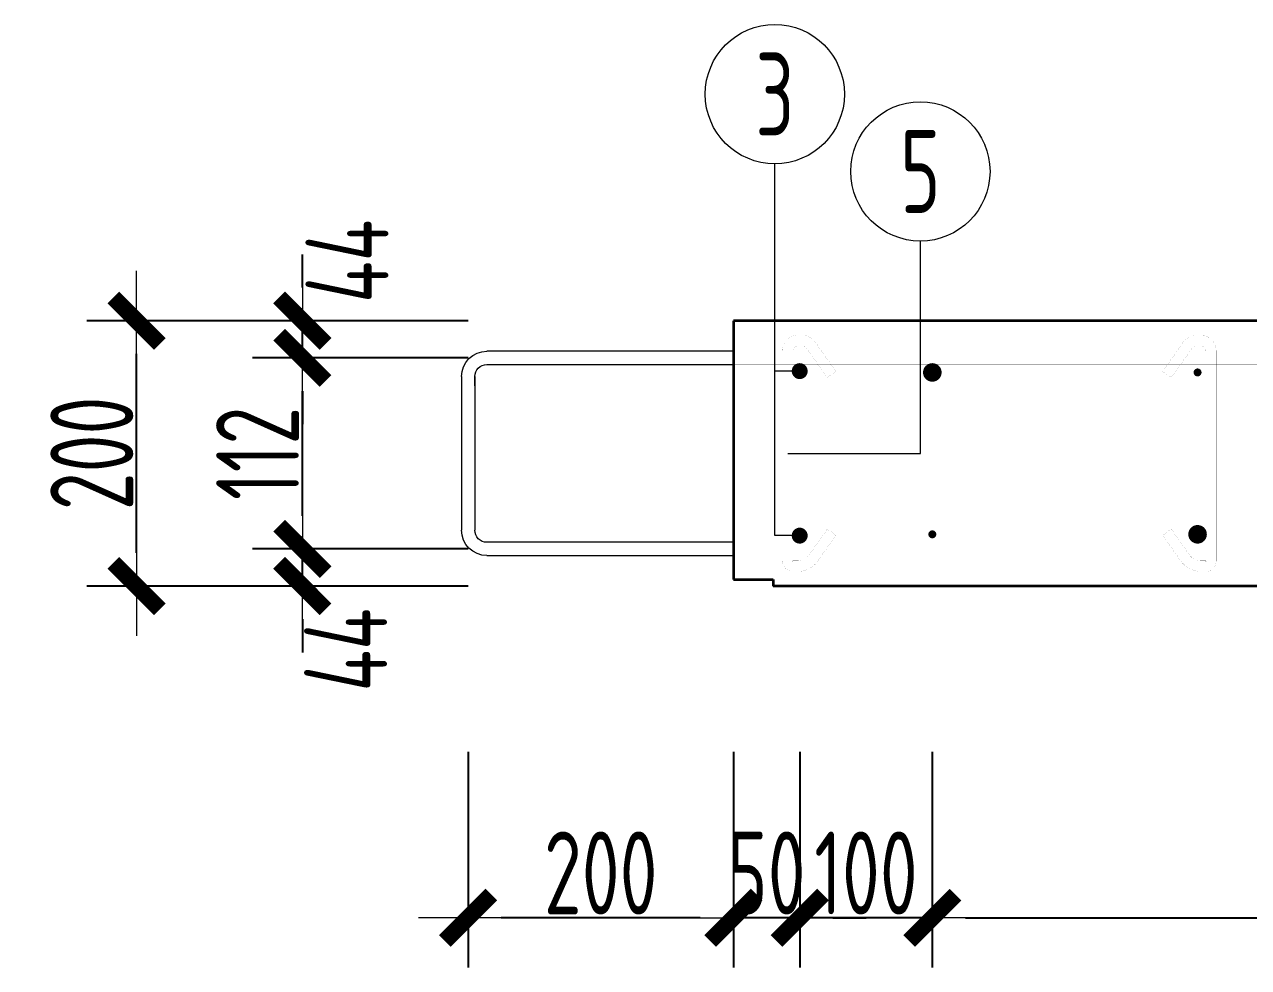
# Model space of a CAD drawing. Extents: x -85320 to 1679916, y -1321939 to 627.
# Drawn here: x 1155228 to 1158920, y -1084372 to -1081529 of the extents above; entities that cross this region are included whole.
import ezdxf
from ezdxf.enums import TextEntityAlignment as Align

# ---------------------------------------------------------------- set-up
doc = ezdxf.new("R2010")
doc.units = 0
doc.header["$LTSCALE"] = 1000
for name, color, linetype, lineweight in [('直线', 7, 'Continuous', 18), ('预制墙墙身水平筋', 130, 'Continuous', 18), ('预制墙墙身纵向受力筋', 1, 'Continuous', 18), ('预制墙墙身纵向非受力筋', 94, 'Continuous', 18), ('预制墙墙身附加筋', 94, 'Continuous', 18), ('预制墙拉筋', 130, 'Continuous', 18), ('预制墙详图标注', 3, 'Continuous', 18), ('预制墙详图轮廓', 3, 'Continuous', 35)]:
    doc.layers.add(name, color=color, linetype=linetype, lineweight=lineweight)
doc.styles.add('样式 1', font='yjkeng.shx', dxfattribs={"width": 0.7, "bigfont": 'yjkchn.shx'})
doc.dimstyles.new('盈建科结构', dxfattribs={"dimscale": 100, "dimtxt": 2.5, "dimasz": 1, "dimexe": 1.5, "dimexo": 0.625, "dimgap": 0.1, "dimtad": 1, "dimdec": 0, "dimrnd": 1, "dimzin": 0, "dimdsep": 46, "dimtxsty": '样式 1', "dimblk": '_yjkbk', "dimblk1": 'ARCHTICK', "dimblk2": 'ARCHTICK', "dimcen": 0.09, "dimadec": 0, "dimazin": 0, "dimtfac": 1, "dimtdec": 4, "dimtix": 1, "dimtmove": 2, "dimatfit": 3, "dimfxl": 1, "dimtolj": 1, "dimtzin": 0, "dimarcsym": 0})

# ---------------------------------------------------------------- blocks, each defined once
blk = doc.blocks.new('_yjkbk')
blk.add_line((-1, 0), (1.5, 0))
blk.add_lwpolyline([(-0.7, -0.7, 0.5, 0.5, 0), (0.7, 0.7, 0.5, 0.5, 0)], format="xyseb")
blk = doc.blocks.new('*D3497')
at = {"layer": 'Defpoints', "color": 0, "transparency": 16777216}
for p in [(1157366, -1083722.1), (1157566, -1083722.1), (1157366, -1084222.1)]:
    blk.add_point(p, dxfattribs=at)
at = {"layer": '预制墙详图标注', "color": 0, "lineweight": -2, "transparency": 16777216}
for p, q in [((1157366, -1083722.1), (1157366, -1084372.1)), ((1157566, -1083722.1), (1157566, -1084372.1)), ((1157266, -1084222.1), (1157166, -1084222.1)), ((1157566, -1084222.1), (1157366, -1084222.1)), ((1157666, -1084222.1), (1157766, -1084222.1))]:
    blk.add_line(p, q, dxfattribs=at)
at = {"layer": '预制墙详图标注', "color": 0, "lineweight": -2, "transparency": 16777216, "xscale": 100, "yscale": 100, "zscale": 100}
blk.add_blockref('_yjkbk', (1157366, -1084222.1), dxfattribs=at)
at = {"layer": '预制墙详图标注', "color": 0, "lineweight": -2, "transparency": 16777216, "xscale": 100, "yscale": 100, "zscale": 100, "rotation": 180}
blk.add_blockref('_yjkbk', (1157566, -1084222.1), dxfattribs=at)
at = {"layer": '预制墙详图标注', "color": 0, "transparency": 16777216, "insert": (1157466, -1084212.1), "char_height": 250, "attachment_point": 8, "style": '样式 1'}
blk.add_mtext('\\A1;50', dxfattribs=at)
blk = doc.blocks.new('_ArchTick')
at = {"color": 0, "linetype": 'ByBlock', "const_width": 0.4}
blk.add_lwpolyline([(-0.5, -0.5), (0.5, 0.5)], dxfattribs=at)
blk = doc.blocks.new('*D3498')
at = {"layer": 'Defpoints', "color": 0, "transparency": 16777216}
for p in [(1156566, -1083722.1), (1157366, -1083722.1), (1156566, -1084222.1)]:
    blk.add_point(p, dxfattribs=at)
at = {"layer": '预制墙详图标注', "color": 0, "lineweight": -2, "transparency": 16777216}
for p, q in [((1156566, -1083722.1), (1156566, -1084372.1)), ((1157366, -1083722.1), (1157366, -1084372.1)), ((1157266, -1084222.1), (1156666, -1084222.1))]:
    blk.add_line(p, q, dxfattribs=at)
at = {"layer": '预制墙详图标注', "color": 0, "lineweight": -2, "transparency": 16777216, "xscale": 100, "yscale": 100, "zscale": 100, "rotation": 180}
blk.add_blockref('_yjkbk', (1156566, -1084222.1), dxfattribs=at)
at = {"layer": '预制墙详图标注', "color": 0, "lineweight": -2, "transparency": 16777216, "xscale": 100, "yscale": 100, "zscale": 100}
blk.add_blockref('_yjkbk', (1157366, -1084222.1), dxfattribs=at)
at = {"layer": '预制墙详图标注', "color": 0, "transparency": 16777216, "insert": (1156966, -1084212.1), "char_height": 250, "attachment_point": 8, "style": '样式 1'}
blk.add_mtext('\\A1;200', dxfattribs=at)
blk = doc.blocks.new('*D3527')
at = {"layer": 'Defpoints', "color": 0, "transparency": 16777216}
for p in [(1157966, -1083722.1), (1161966, -1083722.1), (1161966, -1084222.1)]:
    blk.add_point(p, dxfattribs=at)
at = {"layer": '预制墙详图标注', "color": 0, "lineweight": -2, "transparency": 16777216}
for p, q in [((1157966, -1083784.6), (1157966, -1084372.1)), ((1161966, -1083784.6), (1161966, -1084372.1)), ((1158066, -1084222.1), (1161866, -1084222.1))]:
    blk.add_line(p, q, dxfattribs=at)
at = {"layer": '预制墙详图标注', "color": 0, "lineweight": -2, "transparency": 16777216, "xscale": 100, "yscale": 100, "zscale": 100, "rotation": 180}
blk.add_blockref('_yjkbk', (1157966, -1084222.1), dxfattribs=at)
at = {"layer": '预制墙详图标注', "color": 0, "lineweight": -2, "transparency": 16777216, "xscale": 100, "yscale": 100, "zscale": 100}
blk.add_blockref('_yjkbk', (1161966, -1084222.1), dxfattribs=at)
at = {"layer": '预制墙详图标注', "color": 0, "transparency": 16777216, "insert": (1159966, -1084212.1), "char_height": 250, "attachment_point": 8, "style": '样式 1'}
blk.add_mtext('\\A1;5×200=1000', dxfattribs=at)
blk = doc.blocks.new('*D3528')
at = {"layer": 'Defpoints', "color": 0, "transparency": 16777216}
for p in [(1157566, -1083722.1), (1157966, -1083722.1), (1157566, -1084222.1)]:
    blk.add_point(p, dxfattribs=at)
at = {"layer": '预制墙详图标注', "color": 0, "lineweight": -2, "transparency": 16777216}
for p, q in [((1157566, -1083722.1), (1157566, -1084372.1)), ((1157966, -1083722.1), (1157966, -1084372.1)), ((1157466, -1084222.1), (1157366, -1084222.1)), ((1157966, -1084222.1), (1157566, -1084222.1)), ((1158066, -1084222.1), (1158166, -1084222.1))]:
    blk.add_line(p, q, dxfattribs=at)
at = {"layer": '预制墙详图标注', "color": 0, "lineweight": -2, "transparency": 16777216, "xscale": 100, "yscale": 100, "zscale": 100}
blk.add_blockref('_yjkbk', (1157566, -1084222.1), dxfattribs=at)
at = {"layer": '预制墙详图标注', "color": 0, "lineweight": -2, "transparency": 16777216, "xscale": 100, "yscale": 100, "zscale": 100, "rotation": 180}
blk.add_blockref('_yjkbk', (1157966, -1084222.1), dxfattribs=at)
at = {"layer": '预制墙详图标注', "color": 0, "transparency": 16777216, "insert": (1157766, -1084212.1), "char_height": 250, "attachment_point": 8, "style": '样式 1'}
blk.add_mtext('\\A1;100', dxfattribs=at)
blk = doc.blocks.new('*D3539')
at = {"layer": 'Defpoints', "color": 0, "transparency": 16777216}
for p in [(1156066, -1083110.1), (1156566, -1083110.1), (1156566, -1083222.1)]:
    blk.add_point(p, dxfattribs=at)
at = {"layer": '预制墙详图标注', "color": 0, "lineweight": -2, "transparency": 16777216}
for p, q in [((1156066, -1083010.1), (1156066, -1082910.1)), ((1156566, -1083110.1), (1155916, -1083110.1)), ((1156066, -1083222.1), (1156066, -1083110.1)), ((1156566, -1083222.1), (1155916, -1083222.1)), ((1156066, -1083322.1), (1156066, -1083422.1))]:
    blk.add_line(p, q, dxfattribs=at)
at = {"layer": '预制墙详图标注', "color": 0, "lineweight": -2, "transparency": 16777216, "xscale": 100, "yscale": 100, "zscale": 100}
for p, rotation in [((1156066, -1083110.1), 270), ((1156066, -1083222.1), 90)]:
    blk.add_blockref('_yjkbk', p, dxfattribs=dict(at, rotation=rotation))
at = {"layer": '预制墙详图标注', "color": 0, "transparency": 16777216, "insert": (1156321.9, -1083414.5), "char_height": 250, "attachment_point": 8, "rotation": 90, "style": '样式 1'}
blk.add_mtext('\\A1;44', dxfattribs=at)
blk = doc.blocks.new('*D3540')
at = {"layer": 'Defpoints', "color": 0, "transparency": 16777216}
for p in [(1156066, -1082534.1), (1156566, -1082534.1), (1156566, -1083110.1)]:
    blk.add_point(p, dxfattribs=at)
at = {"layer": '预制墙详图标注', "color": 0, "lineweight": -2, "transparency": 16777216}
for p, q in [((1156566, -1082534.1), (1155916, -1082534.1)), ((1156066, -1083010.1), (1156066, -1082634.1)), ((1156566, -1083110.1), (1155916, -1083110.1))]:
    blk.add_line(p, q, dxfattribs=at)
at = {"layer": '预制墙详图标注', "color": 0, "lineweight": -2, "transparency": 16777216, "xscale": 100, "yscale": 100, "zscale": 100}
for p, rotation in [((1156066, -1082534.1), 90), ((1156066, -1083110.1), 270)]:
    blk.add_blockref('_yjkbk', p, dxfattribs=dict(at, rotation=rotation))
at = {"layer": '预制墙详图标注', "color": 0, "transparency": 16777216, "insert": (1156056, -1082822.1), "char_height": 250, "attachment_point": 8, "rotation": 90, "style": '样式 1'}
blk.add_mtext('\\A1;112', dxfattribs=at)
blk = doc.blocks.new('*D3541')
at = {"layer": 'Defpoints', "color": 0, "transparency": 16777216}
for p in [(1156066, -1082422.1), (1156566, -1082422.1), (1156566, -1082534.1)]:
    blk.add_point(p, dxfattribs=at)
at = {"layer": '预制墙详图标注', "color": 0, "lineweight": -2, "transparency": 16777216}
for p, q in [((1156066, -1082322.1), (1156066, -1082222.1)), ((1156566, -1082422.1), (1155916, -1082422.1)), ((1156066, -1082534.1), (1156066, -1082422.1)), ((1156566, -1082534.1), (1155916, -1082534.1)), ((1156066, -1082634.1), (1156066, -1082734.1))]:
    blk.add_line(p, q, dxfattribs=at)
at = {"layer": '预制墙详图标注', "color": 0, "lineweight": -2, "transparency": 16777216, "xscale": 100, "yscale": 100, "zscale": 100}
for p, rotation in [((1156066, -1082422.1), 270), ((1156066, -1082534.1), 90)]:
    blk.add_blockref('_yjkbk', p, dxfattribs=dict(at, rotation=rotation))
at = {"layer": '预制墙详图标注', "color": 0, "transparency": 16777216, "insert": (1156326, -1082243), "char_height": 250, "attachment_point": 8, "rotation": 90, "style": '样式 1'}
blk.add_mtext('\\A1;44', dxfattribs=at)
blk = doc.blocks.new('*D3542')
at = {"layer": 'Defpoints', "color": 0, "transparency": 16777216}
for p in [(1155566, -1082422.1), (1156066, -1082422.1), (1156066, -1083222.1)]:
    blk.add_point(p, dxfattribs=at)
at = {"layer": '预制墙详图标注', "color": 0, "lineweight": -2, "transparency": 16777216}
for p, q in [((1156003.5, -1082422.1), (1155416, -1082422.1)), ((1155566, -1083122.1), (1155566, -1082522.1)), ((1156003.5, -1083222.1), (1155416, -1083222.1))]:
    blk.add_line(p, q, dxfattribs=at)
at = {"layer": '预制墙详图标注', "color": 0, "lineweight": -2, "transparency": 16777216, "xscale": 100, "yscale": 100, "zscale": 100}
for p, rotation in [((1155566, -1082422.1), 90), ((1155566, -1083222.1), 270)]:
    blk.add_blockref('_yjkbk', p, dxfattribs=dict(at, rotation=rotation))
at = {"layer": '预制墙详图标注', "color": 0, "transparency": 16777216, "insert": (1155556, -1082822.1), "char_height": 250, "attachment_point": 8, "rotation": 90, "style": '样式 1'}
blk.add_mtext('\\A1;200', dxfattribs=at)
blk = doc.blocks.new('闭口右')
at = {"layer": '预制墙墙身水平筋', "lineweight": 18}
for p, q in [((1039314.4, -832442.8), (1040057.8, -832442.8)), ((1039314.4, -832442.8), (1040057.8, -832442.8)), ((1039314.4, -832442.8), (1040057.8, -832442.8)), ((1039314.4, -832442.8), (1040057.8, -832442.8)), ((1039314.4, -832442.8), (1040057.8, -832442.8)), ((1039314.4, -832442.8), (1040057.8, -832442.8)), ((1039314.4, -832442.8), (1040057.8, -832442.8)), ((1039314.4, -832442.8), (1040057.8, -832442.8)), ((1039314.4, -832442.8), (1040057.8, -832442.8)), ((1039314.4, -832442.8), (1040057.8, -832442.8)), ((1039314.4, -832442.8), (1040057.8, -832442.8)), ((1039314.4, -832442.8), (1040057.8, -832442.8)), ((1039314.4, -832442.8), (1040057.8, -832442.8)), ((1039314.4, -832442.8), (1040057.8, -832442.8)), ((1039314.4, -832442.8), (1040057.8, -832442.8)), ((1040057.8, -832482.8), (1039314.4, -832482.8)), ((1040057.8, -832482.8), (1039314.4, -832482.8)), ((1040057.8, -832482.8), (1039314.4, -832482.8)), ((1040057.8, -832482.8), (1039314.4, -832482.8)), ((1040057.8, -832482.8), (1039314.4, -832482.8)), ((1040057.8, -832482.8), (1039314.4, -832482.8)), ((1040057.8, -832482.8), (1039314.4, -832482.8)), ((1040057.8, -832482.8), (1039314.4, -832482.8)), ((1040057.8, -832482.8), (1039314.4, -832482.8)), ((1040057.8, -832482.8), (1039314.4, -832482.8)), ((1040057.8, -832482.8), (1039314.4, -832482.8)), ((1040057.8, -832482.8), (1039314.4, -832482.8)), ((1040057.8, -832482.8), (1039314.4, -832482.8)), ((1040057.8, -832482.8), (1039314.4, -832482.8)), ((1040057.8, -832482.8), (1039314.4, -832482.8)), ((1040094.4, -832547.7), (1040094.4, -832519.4)), ((1040094.4, -832547.7), (1040094.4, -832519.4)), ((1040094.4, -832547.7), (1040094.4, -832519.4)), ((1040094.4, -832547.7), (1040094.4, -832519.4)), ((1040094.4, -832547.7), (1040094.4, -832519.4)), ((1040094.4, -832547.7), (1040094.4, -832519.4)), ((1040094.4, -832547.7), (1040094.4, -832519.4)), ((1040094.4, -832547.7), (1040094.4, -832519.4)), ((1040094.4, -832547.7), (1040094.4, -832519.4)), ((1040094.4, -832547.7), (1040094.4, -832519.4)), ((1040094.4, -832547.7), (1040094.4, -832519.4)), ((1040094.4, -832547.7), (1040094.4, -832519.4)), ((1040094.4, -832547.7), (1040094.4, -832519.4)), ((1040094.4, -832547.7), (1040094.4, -832519.4)), ((1040094.4, -832547.7), (1040094.4, -832519.4)), ((1040134.4, -832519.4), (1040134.4, -832547.7)), ((1040134.4, -832519.4), (1040134.4, -832547.7)), ((1040134.4, -832519.4), (1040134.4, -832547.7)), ((1040134.4, -832519.4), (1040134.4, -832547.7)), ((1040134.4, -832519.4), (1040134.4, -832547.7)), ((1040134.4, -832519.4), (1040134.4, -832547.7)), ((1040134.4, -832519.4), (1040134.4, -832547.7)), ((1040134.4, -832519.4), (1040134.4, -832547.7)), ((1040134.4, -832519.4), (1040134.4, -832547.7)), ((1040134.4, -832519.4), (1040134.4, -832547.7)), ((1040134.4, -832519.4), (1040134.4, -832547.7)), ((1040134.4, -832519.4), (1040134.4, -832547.7)), ((1040134.4, -832519.4), (1040134.4, -832547.7)), ((1040134.4, -832519.4), (1040134.4, -832547.7)), ((1040134.4, -832519.4), (1040134.4, -832547.7)), ((1039314.4, -833018.8), (1040057.8, -833018.8)), ((1039314.4, -833018.8), (1040057.8, -833018.8)), ((1039314.4, -833018.8), (1040057.8, -833018.8)), ((1039314.4, -833018.8), (1040057.8, -833018.8)), ((1039314.4, -833018.8), (1040057.8, -833018.8)), ((1039314.4, -833018.8), (1040057.8, -833018.8)), ((1039314.4, -833018.8), (1040057.8, -833018.8)), ((1039314.4, -833018.8), (1040057.8, -833018.8)), ((1039314.4, -833018.8), (1040057.8, -833018.8)), ((1039314.4, -833018.8), (1040057.8, -833018.8)), ((1039314.4, -833018.8), (1040057.8, -833018.8)), ((1039314.4, -833018.8), (1040057.8, -833018.8)), ((1039314.4, -833018.8), (1040057.8, -833018.8)), ((1039314.4, -833018.8), (1040057.8, -833018.8)), ((1039314.4, -833018.8), (1040057.8, -833018.8)), ((1040057.8, -833058.8), (1039314.4, -833058.8))]:
    blk.add_line(p, q, dxfattribs=at)
at = {"layer": '预制墙墙身水平筋', "color": 4}
for p, q in [((1040094.4, -832519.4), (1040094.4, -832982.3)), ((1040134.4, -832519.4), (1040134.4, -832982.3))]:
    blk.add_line(p, q, dxfattribs=at)
at = {"layer": '预制墙墙身水平筋', "lineweight": 18}
for centre, radius, start, end in [((1040057.8, -832519.4), 76.6, 360, 90), ((1040057.8, -832519.4), 76.6, 360, 90), ((1040057.8, -832519.4), 76.6, 360, 90), ((1040057.8, -832519.4), 76.6, 360, 90), ((1040057.8, -832519.4), 76.6, 360, 90), ((1040057.8, -832519.4), 76.6, 360, 90), ((1040057.8, -832519.4), 76.6, 360, 90), ((1040057.8, -832519.4), 76.6, 360, 90), ((1040057.8, -832519.4), 76.6, 360, 90), ((1040057.8, -832519.4), 76.6, 360, 90), ((1040057.8, -832519.4), 76.6, 360, 90), ((1040057.8, -832519.4), 76.6, 360, 90), ((1040057.8, -832519.4), 76.6, 360, 90), ((1040057.8, -832519.4), 76.6, 360, 90), ((1040057.8, -832519.4), 36.6, 360, 90), ((1040057.8, -832519.4), 36.6, 360, 90), ((1040057.8, -832519.4), 36.6, 360, 90), ((1040057.8, -832519.4), 36.6, 360, 90), ((1040057.8, -832519.4), 36.6, 360, 90), ((1040057.8, -832519.4), 36.6, 360, 90), ((1040057.8, -832519.4), 36.6, 360, 90), ((1040057.8, -832519.4), 36.6, 360, 90), ((1040057.8, -832519.4), 36.6, 360, 90), ((1040057.8, -832519.4), 36.6, 360, 90), ((1040057.8, -832519.4), 36.6, 360, 90), ((1040057.8, -832519.4), 36.6, 360, 90), ((1040057.8, -832519.4), 36.6, 360, 90), ((1040057.8, -832519.4), 36.6, 360, 90), ((1040057.8, -832982.3), 36.6, 270, 0), ((1040057.8, -832982.3), 76.6, 270, 0), ((1040057.8, -832982.3), 36.6, 270, 0), ((1040057.8, -832982.3), 76.6, 270, 0), ((1040057.8, -832982.3), 36.6, 270, 0), ((1040057.8, -832982.3), 76.6, 270, 0), ((1040057.8, -832982.3), 36.6, 270, 0), ((1040057.8, -832982.3), 76.6, 270, 0), ((1040057.8, -832982.3), 36.6, 270, 0), ((1040057.8, -832982.3), 76.6, 270, 0), ((1040057.8, -832982.3), 36.6, 270, 0), ((1040057.8, -832982.3), 76.6, 270, 0), ((1040057.8, -832982.3), 36.6, 270, 0), ((1040057.8, -832982.3), 76.6, 270, 0), ((1040057.8, -832982.3), 36.6, 270, 0), ((1040057.8, -832982.3), 76.6, 270, 0), ((1040057.8, -832982.3), 36.6, 270, 0), ((1040057.8, -832982.3), 76.6, 270, 0), ((1040057.8, -832982.3), 36.6, 270, 0), ((1040057.8, -832982.3), 76.6, 270, 0), ((1040057.8, -832982.3), 36.6, 270, 0), ((1040057.8, -832982.3), 76.6, 270, 0), ((1040057.8, -832982.3), 36.6, 270, 0), ((1040057.8, -832982.3), 76.6, 270, 0), ((1040057.8, -832982.3), 36.6, 270, 0), ((1040057.8, -832982.3), 76.6, 270, 0), ((1040057.8, -832982.3), 36.6, 270, 0), ((1040057.8, -832982.3), 76.6, 270, 0)]:
    blk.add_arc(centre, radius, start, end, dxfattribs=at)

msp = doc.modelspace()

# ---------------------------------------------------------------- linework, layer by layer
at = {"layer": '直线', "lineweight": 18}
msp.add_line((1157566.038, -1082574.057), (1157491.038, -1082574.057), dxfattribs=at)
for points in [[(1157566.038, -1083070.057), (1157491.038, -1083070.057), (1157491.038, -1081949.057)], [(1157530.038, -1082822.057), (1157930.038, -1082822.057), (1157930.038, -1082182.057)]]:
    msp.add_lwpolyline(points, dxfattribs=at)
for centre in [(1157491.038, -1081739.057), (1157930.038, -1081972.057)]:
    msp.add_circle(centre, 210, dxfattribs=at)
at = {"layer": '预制墙墙身水平筋', "lineweight": 18, "const_width": 0.18}
for points in [[(1162566.038, -1082514.057), (1157366.038, -1082514.057)], [(1162566.038, -1082514.057), (1157366.038, -1082514.057)], [(1162566.038, -1082514.057), (1157366.038, -1082514.057)], [(1162566.038, -1082514.057), (1157366.038, -1082514.057)], [(1162566.038, -1082514.057), (1157366.038, -1082514.057)], [(1162566.038, -1082514.057), (1157366.038, -1082514.057)], [(1162566.038, -1082514.057), (1157366.038, -1082514.057)], [(1162566.038, -1082514.057), (1157366.038, -1082514.057)], [(1162566.038, -1082514.057), (1157366.038, -1082514.057)], [(1162566.038, -1082514.057), (1157366.038, -1082514.057)], [(1162566.038, -1082514.057), (1157366.038, -1082514.057)], [(1162566.038, -1082514.057), (1157366.038, -1082514.057)], [(1162566.038, -1082514.057), (1157366.038, -1082514.057)], [(1162566.038, -1082514.057), (1157366.038, -1082514.057)], [(1162566.038, -1082514.057), (1157366.038, -1082514.057)], [(1157366.038, -1082554.057), (1162566.038, -1082554.057)], [(1157366.038, -1082554.057), (1162566.038, -1082554.057)], [(1157366.038, -1082554.057), (1162566.038, -1082554.057)], [(1157366.038, -1082554.057), (1162566.038, -1082554.057)], [(1157366.038, -1082554.057), (1162566.038, -1082554.057)], [(1157366.038, -1082554.057), (1162566.038, -1082554.057)], [(1157366.038, -1082554.057), (1162566.038, -1082554.057)], [(1157366.038, -1082554.057), (1162566.038, -1082554.057)], [(1157366.038, -1082554.057), (1162566.038, -1082554.057)], [(1157366.038, -1082554.057), (1162566.038, -1082554.057)], [(1157366.038, -1082554.057), (1162566.038, -1082554.057)], [(1157366.038, -1082554.057), (1162566.038, -1082554.057)], [(1157366.038, -1082554.057), (1162566.038, -1082554.057)], [(1157366.038, -1082554.057), (1162566.038, -1082554.057)], [(1157366.038, -1082554.057), (1162566.038, -1082554.057)], [(1162566.038, -1083090.057), (1157366.038, -1083090.057)], [(1162566.038, -1083090.057), (1157366.038, -1083090.057)], [(1162566.038, -1083090.057), (1157366.038, -1083090.057)], [(1162566.038, -1083090.057), (1157366.038, -1083090.057)], [(1162566.038, -1083090.057), (1157366.038, -1083090.057)], [(1162566.038, -1083090.057), (1157366.038, -1083090.057)], [(1162566.038, -1083090.057), (1157366.038, -1083090.057)], [(1162566.038, -1083090.057), (1157366.038, -1083090.057)], [(1162566.038, -1083090.057), (1157366.038, -1083090.057)], [(1162566.038, -1083090.057), (1157366.038, -1083090.057)], [(1162566.038, -1083090.057), (1157366.038, -1083090.057)], [(1162566.038, -1083090.057), (1157366.038, -1083090.057)], [(1162566.038, -1083090.057), (1157366.038, -1083090.057)], [(1162566.038, -1083090.057), (1157366.038, -1083090.057)], [(1162566.038, -1083090.057), (1157366.038, -1083090.057)], [(1157366.038, -1083130.057), (1162566.038, -1083130.057)], [(1157366.038, -1083130.057), (1162566.038, -1083130.057)], [(1157366.038, -1083130.057), (1162566.038, -1083130.057)], [(1157366.038, -1083130.057), (1162566.038, -1083130.057)], [(1157366.038, -1083130.057), (1162566.038, -1083130.057)], [(1157366.038, -1083130.057), (1162566.038, -1083130.057)], [(1157366.038, -1083130.057), (1162566.038, -1083130.057)], [(1157366.038, -1083130.057), (1162566.038, -1083130.057)], [(1157366.038, -1083130.057), (1162566.038, -1083130.057)], [(1157366.038, -1083130.057), (1162566.038, -1083130.057)], [(1157366.038, -1083130.057), (1162566.038, -1083130.057)], [(1157366.038, -1083130.057), (1162566.038, -1083130.057)], [(1157366.038, -1083130.057), (1162566.038, -1083130.057)], [(1157366.038, -1083130.057), (1162566.038, -1083130.057)], [(1157366.038, -1083130.057), (1162566.038, -1083130.057)]]:
    msp.add_lwpolyline(points, dxfattribs=at)
at = {"layer": '预制墙墙身纵向受力筋', "lineweight": 18, "const_width": 28}
for points in [[(1157952.038, -1082578.057, -1), (1157980.038, -1082578.057, -1)], [(1158752.038, -1083066.057, -1), (1158780.038, -1083066.057, -1)]]:
    msp.add_lwpolyline(points, format="xyb", close=True, dxfattribs=at)
at = {"layer": '预制墙墙身纵向非受力筋', "lineweight": 18, "const_width": 12}
for points in [[(1158760.038, -1082578.057, -1), (1158772.038, -1082578.057, -1)], [(1157960.038, -1083066.057, -1), (1157972.038, -1083066.057, -1)]]:
    msp.add_lwpolyline(points, format="xyb", close=True, dxfattribs=at)
at = {"layer": '预制墙墙身附加筋', "lineweight": 18, "const_width": 24}
for points in [[(1157554.038, -1082574.057, -1), (1157578.038, -1082574.057, -1)], [(1157554.038, -1083070.057, -1), (1157578.038, -1083070.057, -1)]]:
    msp.add_lwpolyline(points, format="xyb", close=True, dxfattribs=at)
at = {"layer": '预制墙拉筋', "lineweight": 18, "const_width": 0.18}
for points in [[(1157649.408, -1083050.416), (1157594.295, -1083128.328, -0.24342753), (1157560.036, -1083146.057), (1157545.037, -1083146.057), (1157545.037, -1083148.06, -0.41421357), (1157544.036, -1083147.059), (1157546.038, -1083147.059), (1157546.038, -1082512.055, -0.41421357), (1157560.036, -1082498.057), (1157575.035, -1082498.057, -0.24342753), (1157585.633, -1082503.542), (1157649.408, -1082593.699), (1157675.533, -1082575.219), (1157611.757, -1082485.062, 0.24342753), (1157575.035, -1082466.057), (1157560.036, -1082466.057, 0.41421357), (1157514.038, -1082512.055), (1157514.038, -1083147.059, 0.41421357), (1157545.037, -1083178.057), (1157560.036, -1083178.057, 0.24342753), (1157620.419, -1083146.808), (1157675.533, -1083068.896)], [(1157649.408, -1083050.416), (1157594.295, -1083128.328, -0.24342753), (1157560.036, -1083146.057), (1157545.037, -1083146.057), (1157545.037, -1083148.06, -0.41421357), (1157544.036, -1083147.059), (1157546.038, -1083147.059), (1157546.038, -1082512.055, -0.41421357), (1157560.036, -1082498.057), (1157575.035, -1082498.057, -0.24342753), (1157585.633, -1082503.542), (1157649.408, -1082593.699), (1157675.533, -1082575.219), (1157611.757, -1082485.062, 0.24342753), (1157575.035, -1082466.057), (1157560.036, -1082466.057, 0.41421357), (1157514.038, -1082512.055), (1157514.038, -1083147.059, 0.41421357), (1157545.037, -1083178.057), (1157560.036, -1083178.057, 0.24342753), (1157620.419, -1083146.808), (1157675.533, -1083068.896)], [(1157649.408, -1083050.416), (1157594.295, -1083128.328, -0.24342753), (1157560.036, -1083146.057), (1157545.037, -1083146.057), (1157545.037, -1083148.06, -0.41421357), (1157544.036, -1083147.059), (1157546.038, -1083147.059), (1157546.038, -1082512.055, -0.41421357), (1157560.036, -1082498.057), (1157575.035, -1082498.057, -0.24342753), (1157585.633, -1082503.542), (1157649.408, -1082593.699), (1157675.533, -1082575.219), (1157611.757, -1082485.062, 0.24342753), (1157575.035, -1082466.057), (1157560.036, -1082466.057, 0.41421357), (1157514.038, -1082512.055), (1157514.038, -1083147.059, 0.41421357), (1157545.037, -1083178.057), (1157560.036, -1083178.057, 0.24342753), (1157620.419, -1083146.808), (1157675.533, -1083068.896)], [(1157649.408, -1083050.416), (1157594.295, -1083128.328, -0.24342753), (1157560.036, -1083146.057), (1157545.037, -1083146.057), (1157545.037, -1083148.06, -0.41421357), (1157544.036, -1083147.059), (1157546.038, -1083147.059), (1157546.038, -1082512.055, -0.41421357), (1157560.036, -1082498.057), (1157575.035, -1082498.057, -0.24342753), (1157585.633, -1082503.542), (1157649.408, -1082593.699), (1157675.533, -1082575.219), (1157611.757, -1082485.062, 0.24342753), (1157575.035, -1082466.057), (1157560.036, -1082466.057, 0.41421357), (1157514.038, -1082512.055), (1157514.038, -1083147.059, 0.41421357), (1157545.037, -1083178.057), (1157560.036, -1083178.057, 0.24342753), (1157620.419, -1083146.808), (1157675.533, -1083068.896)], [(1157649.408, -1083050.416), (1157594.295, -1083128.328, -0.24342753), (1157560.036, -1083146.057), (1157545.037, -1083146.057), (1157545.037, -1083148.06, -0.41421357), (1157544.036, -1083147.059), (1157546.038, -1083147.059), (1157546.038, -1082512.055, -0.41421357), (1157560.036, -1082498.057), (1157575.035, -1082498.057, -0.24342753), (1157585.633, -1082503.542), (1157649.408, -1082593.699), (1157675.533, -1082575.219), (1157611.757, -1082485.062, 0.24342753), (1157575.035, -1082466.057), (1157560.036, -1082466.057, 0.41421357), (1157514.038, -1082512.055), (1157514.038, -1083147.059, 0.41421357), (1157545.037, -1083178.057), (1157560.036, -1083178.057, 0.24342753), (1157620.419, -1083146.808), (1157675.533, -1083068.896)], [(1157649.408, -1083050.416), (1157594.295, -1083128.328, -0.24342753), (1157560.036, -1083146.057), (1157545.037, -1083146.057), (1157545.037, -1083148.06, -0.41421357), (1157544.036, -1083147.059), (1157546.038, -1083147.059), (1157546.038, -1082512.055, -0.41421357), (1157560.036, -1082498.057), (1157575.035, -1082498.057, -0.24342753), (1157585.633, -1082503.542), (1157649.408, -1082593.699), (1157675.533, -1082575.219), (1157611.757, -1082485.062, 0.24342753), (1157575.035, -1082466.057), (1157560.036, -1082466.057, 0.41421357), (1157514.038, -1082512.055), (1157514.038, -1083147.059, 0.41421357), (1157545.037, -1083178.057), (1157560.036, -1083178.057, 0.24342753), (1157620.419, -1083146.808), (1157675.533, -1083068.896)], [(1157649.408, -1083050.416), (1157594.295, -1083128.328, -0.24342753), (1157560.036, -1083146.057), (1157545.037, -1083146.057), (1157545.037, -1083148.06, -0.41421357), (1157544.036, -1083147.059), (1157546.038, -1083147.059), (1157546.038, -1082512.055, -0.41421357), (1157560.036, -1082498.057), (1157575.035, -1082498.057, -0.24342753), (1157585.633, -1082503.542), (1157649.408, -1082593.699), (1157675.533, -1082575.219), (1157611.757, -1082485.062, 0.24342753), (1157575.035, -1082466.057), (1157560.036, -1082466.057, 0.41421357), (1157514.038, -1082512.055), (1157514.038, -1083147.059, 0.41421357), (1157545.037, -1083178.057), (1157560.036, -1083178.057, 0.24342753), (1157620.419, -1083146.808), (1157675.533, -1083068.896)], [(1157649.408, -1083050.416), (1157594.295, -1083128.328, -0.24342753), (1157560.036, -1083146.057), (1157545.037, -1083146.057), (1157545.037, -1083148.06, -0.41421357), (1157544.036, -1083147.059), (1157546.038, -1083147.059), (1157546.038, -1082512.055, -0.41421357), (1157560.036, -1082498.057), (1157575.035, -1082498.057, -0.24342753), (1157585.633, -1082503.542), (1157649.408, -1082593.699), (1157675.533, -1082575.219), (1157611.757, -1082485.062, 0.24342753), (1157575.035, -1082466.057), (1157560.036, -1082466.057, 0.41421357), (1157514.038, -1082512.055), (1157514.038, -1083147.059, 0.41421357), (1157545.037, -1083178.057), (1157560.036, -1083178.057, 0.24342753), (1157620.419, -1083146.808), (1157675.533, -1083068.896)], [(1157649.408, -1083050.416), (1157594.295, -1083128.328, -0.24342753), (1157560.036, -1083146.057), (1157545.037, -1083146.057), (1157545.037, -1083148.06, -0.41421357), (1157544.036, -1083147.059), (1157546.038, -1083147.059), (1157546.038, -1082512.055, -0.41421357), (1157560.036, -1082498.057), (1157575.035, -1082498.057, -0.24342753), (1157585.633, -1082503.542), (1157649.408, -1082593.699), (1157675.533, -1082575.219), (1157611.757, -1082485.062, 0.24342753), (1157575.035, -1082466.057), (1157560.036, -1082466.057, 0.41421357), (1157514.038, -1082512.055), (1157514.038, -1083147.059, 0.41421357), (1157545.037, -1083178.057), (1157560.036, -1083178.057, 0.24342753), (1157620.419, -1083146.808), (1157675.533, -1083068.896)], [(1157649.408, -1083050.416), (1157594.295, -1083128.328, -0.24342753), (1157560.036, -1083146.057), (1157545.037, -1083146.057), (1157545.037, -1083148.06, -0.41421357), (1157544.036, -1083147.059), (1157546.038, -1083147.059), (1157546.038, -1082512.055, -0.41421357), (1157560.036, -1082498.057), (1157575.035, -1082498.057, -0.24342753), (1157585.633, -1082503.542), (1157649.408, -1082593.699), (1157675.533, -1082575.219), (1157611.757, -1082485.062, 0.24342753), (1157575.035, -1082466.057), (1157560.036, -1082466.057, 0.41421357), (1157514.038, -1082512.055), (1157514.038, -1083147.059, 0.41421357), (1157545.037, -1083178.057), (1157560.036, -1083178.057, 0.24342753), (1157620.419, -1083146.808), (1157675.533, -1083068.896)], [(1157649.408, -1083050.416), (1157594.295, -1083128.328, -0.24342753), (1157560.036, -1083146.057), (1157545.037, -1083146.057), (1157545.037, -1083148.06, -0.41421357), (1157544.036, -1083147.059), (1157546.038, -1083147.059), (1157546.038, -1082512.055, -0.41421357), (1157560.036, -1082498.057), (1157575.035, -1082498.057, -0.24342753), (1157585.633, -1082503.542), (1157649.408, -1082593.699), (1157675.533, -1082575.219), (1157611.757, -1082485.062, 0.24342753), (1157575.035, -1082466.057), (1157560.036, -1082466.057, 0.41421357), (1157514.038, -1082512.055), (1157514.038, -1083147.059, 0.41421357), (1157545.037, -1083178.057), (1157560.036, -1083178.057, 0.24342753), (1157620.419, -1083146.808), (1157675.533, -1083068.896)], [(1157649.408, -1083050.416), (1157594.295, -1083128.328, -0.24342753), (1157560.036, -1083146.057), (1157545.037, -1083146.057), (1157545.037, -1083148.06, -0.41421357), (1157544.036, -1083147.059), (1157546.038, -1083147.059), (1157546.038, -1082512.055, -0.41421357), (1157560.036, -1082498.057), (1157575.035, -1082498.057, -0.24342753), (1157585.633, -1082503.542), (1157649.408, -1082593.699), (1157675.533, -1082575.219), (1157611.757, -1082485.062, 0.24342753), (1157575.035, -1082466.057), (1157560.036, -1082466.057, 0.41421357), (1157514.038, -1082512.055), (1157514.038, -1083147.059, 0.41421357), (1157545.037, -1083178.057), (1157560.036, -1083178.057, 0.24342753), (1157620.419, -1083146.808), (1157675.533, -1083068.896)], [(1157649.408, -1083050.416), (1157594.295, -1083128.328, -0.24342753), (1157560.036, -1083146.057), (1157545.037, -1083146.057), (1157545.037, -1083148.06, -0.41421357), (1157544.036, -1083147.059), (1157546.038, -1083147.059), (1157546.038, -1082512.055, -0.41421357), (1157560.036, -1082498.057), (1157575.035, -1082498.057, -0.24342753), (1157585.633, -1082503.542), (1157649.408, -1082593.699), (1157675.533, -1082575.219), (1157611.757, -1082485.062, 0.24342753), (1157575.035, -1082466.057), (1157560.036, -1082466.057, 0.41421357), (1157514.038, -1082512.055), (1157514.038, -1083147.059, 0.41421357), (1157545.037, -1083178.057), (1157560.036, -1083178.057, 0.24342753), (1157620.419, -1083146.808), (1157675.533, -1083068.896)], [(1157649.408, -1083050.416), (1157594.295, -1083128.328, -0.24342753), (1157560.036, -1083146.057), (1157545.037, -1083146.057), (1157545.037, -1083148.06, -0.41421357), (1157544.036, -1083147.059), (1157546.038, -1083147.059), (1157546.038, -1082512.055, -0.41421357), (1157560.036, -1082498.057), (1157575.035, -1082498.057, -0.24342753), (1157585.633, -1082503.542), (1157649.408, -1082593.699), (1157675.533, -1082575.219), (1157611.757, -1082485.062, 0.24342753), (1157575.035, -1082466.057), (1157560.036, -1082466.057, 0.41421357), (1157514.038, -1082512.055), (1157514.038, -1083147.059, 0.41421357), (1157545.037, -1083178.057), (1157560.036, -1083178.057, 0.24342753), (1157620.419, -1083146.808), (1157675.533, -1083068.896)], [(1157649.408, -1083050.416), (1157594.295, -1083128.328, -0.24342753), (1157560.036, -1083146.057), (1157545.037, -1083146.057), (1157545.037, -1083148.06, -0.41421357), (1157544.036, -1083147.059), (1157546.038, -1083147.059), (1157546.038, -1082512.055, -0.41421357), (1157560.036, -1082498.057), (1157575.035, -1082498.057, -0.24342753), (1157585.633, -1082503.542), (1157649.408, -1082593.699), (1157675.533, -1082575.219), (1157611.757, -1082485.062, 0.24342753), (1157575.035, -1082466.057), (1157560.036, -1082466.057, 0.41421357), (1157514.038, -1082512.055), (1157514.038, -1083147.059, 0.41421357), (1157545.037, -1083178.057), (1157560.036, -1083178.057, 0.24342753), (1157620.419, -1083146.808), (1157675.533, -1083068.896)], [(1158660.544, -1083068.896), (1158715.657, -1083146.808, 0.24342753), (1158776.041, -1083178.057), (1158791.039, -1083178.057, 0.41421357), (1158822.038, -1083147.059), (1158822.038, -1082512.055, 0.41421357), (1158776.041, -1082466.057), (1158761.042, -1082466.057, 0.24342753), (1158724.319, -1082485.062), (1158660.544, -1082575.219), (1158686.668, -1082593.699), (1158750.443, -1082503.542, -0.24342753), (1158761.042, -1082498.057), (1158776.041, -1082498.057, -0.41421357), (1158790.038, -1082512.055), (1158790.038, -1083147.059), (1158792.041, -1083147.059, -0.41421357), (1158791.039, -1083148.06), (1158791.039, -1083146.057), (1158776.041, -1083146.057, -0.24342753), (1158741.782, -1083128.328), (1158686.668, -1083050.416)], [(1158660.544, -1083068.896), (1158715.657, -1083146.808, 0.24342753), (1158776.041, -1083178.057), (1158791.039, -1083178.057, 0.41421357), (1158822.038, -1083147.059), (1158822.038, -1082512.055, 0.41421357), (1158776.041, -1082466.057), (1158761.042, -1082466.057, 0.24342753), (1158724.319, -1082485.062), (1158660.544, -1082575.219), (1158686.668, -1082593.699), (1158750.443, -1082503.542, -0.24342753), (1158761.042, -1082498.057), (1158776.041, -1082498.057, -0.41421357), (1158790.038, -1082512.055), (1158790.038, -1083147.059), (1158792.041, -1083147.059, -0.41421357), (1158791.039, -1083148.06), (1158791.039, -1083146.057), (1158776.041, -1083146.057, -0.24342753), (1158741.782, -1083128.328), (1158686.668, -1083050.416)], [(1158660.544, -1083068.896), (1158715.657, -1083146.808, 0.24342753), (1158776.041, -1083178.057), (1158791.039, -1083178.057, 0.41421357), (1158822.038, -1083147.059), (1158822.038, -1082512.055, 0.41421357), (1158776.041, -1082466.057), (1158761.042, -1082466.057, 0.24342753), (1158724.319, -1082485.062), (1158660.544, -1082575.219), (1158686.668, -1082593.699), (1158750.443, -1082503.542, -0.24342753), (1158761.042, -1082498.057), (1158776.041, -1082498.057, -0.41421357), (1158790.038, -1082512.055), (1158790.038, -1083147.059), (1158792.041, -1083147.059, -0.41421357), (1158791.039, -1083148.06), (1158791.039, -1083146.057), (1158776.041, -1083146.057, -0.24342753), (1158741.782, -1083128.328), (1158686.668, -1083050.416)], [(1158660.544, -1083068.896), (1158715.657, -1083146.808, 0.24342753), (1158776.041, -1083178.057), (1158791.039, -1083178.057, 0.41421357), (1158822.038, -1083147.059), (1158822.038, -1082512.055, 0.41421357), (1158776.041, -1082466.057), (1158761.042, -1082466.057, 0.24342753), (1158724.319, -1082485.062), (1158660.544, -1082575.219), (1158686.668, -1082593.699), (1158750.443, -1082503.542, -0.24342753), (1158761.042, -1082498.057), (1158776.041, -1082498.057, -0.41421357), (1158790.038, -1082512.055), (1158790.038, -1083147.059), (1158792.041, -1083147.059, -0.41421357), (1158791.039, -1083148.06), (1158791.039, -1083146.057), (1158776.041, -1083146.057, -0.24342753), (1158741.782, -1083128.328), (1158686.668, -1083050.416)], [(1158660.544, -1083068.896), (1158715.657, -1083146.808, 0.24342753), (1158776.041, -1083178.057), (1158791.039, -1083178.057, 0.41421357), (1158822.038, -1083147.059), (1158822.038, -1082512.055, 0.41421357), (1158776.041, -1082466.057), (1158761.042, -1082466.057, 0.24342753), (1158724.319, -1082485.062), (1158660.544, -1082575.219), (1158686.668, -1082593.699), (1158750.443, -1082503.542, -0.24342753), (1158761.042, -1082498.057), (1158776.041, -1082498.057, -0.41421357), (1158790.038, -1082512.055), (1158790.038, -1083147.059), (1158792.041, -1083147.059, -0.41421357), (1158791.039, -1083148.06), (1158791.039, -1083146.057), (1158776.041, -1083146.057, -0.24342753), (1158741.782, -1083128.328), (1158686.668, -1083050.416)]]:
    msp.add_lwpolyline(points, format="xyb", close=True, dxfattribs=at)
at = {"layer": '预制墙详图轮廓', "lineweight": 35}
for p, q in [((1157486.038, -1082422.057), (1157366.038, -1082422.057)), ((1157366.038, -1082422.057), (1157366.038, -1083202.057)), ((1162446.038, -1082422.057), (1157486.038, -1082422.057)), ((1157366.038, -1083202.057), (1157486.038, -1083202.057)), ((1157486.038, -1083202.057), (1157486.038, -1083222.057)), ((1162446.038, -1083222.057), (1157486.038, -1083222.057))]:
    msp.add_line(p, q, dxfattribs=at)

# ---------------------------------------------------------------- block references
at = {"layer": '预制墙墙身水平筋', "color": 4, "xscale": -1}
msp.add_blockref('闭口右', (2196680.409, -250071.209), dxfattribs=at)

# ---------------------------------------------------------------- texts
at = {"layer": '直线', "linetype": 'Continuous', "style": '样式 1', "width": 0.7}
for s, p in [('3', (1157491.038, -1081739.057)), ('5', (1157930.038, -1081972.057))]:
    msp.add_text(s, height=250, dxfattribs=at).set_placement(p, align=Align.MIDDLE_CENTER)

# ---------------------------------------------------------------- dimensions: what is measured, and where the dimension line sits
at = {"layer": '预制墙详图标注'}
for base, p1, p2, picture, middle in [((1156066.038, -1082422.057), (1156566.038, -1082534.057), (1156566.038, -1082422.057), '*D3541', (1156201.038, -1082243.041)), ((1156066.038, -1083110.057), (1156566.038, -1083222.057), (1156566.038, -1083110.057), '*D3539', (1156196.857, -1083414.496))]:
    dim = msp.add_linear_dim(base=base, p1=p1, p2=p2, angle=90, text='44', dimstyle='盈建科结构', override={"dimexo": 0, "dimlfac": 0.25, "dimrnd": 5}, dxfattribs=at)
    dim.commit()
    dim.dimension.update_dxf_attribs({"geometry": picture, "text_midpoint": middle, "dimtype": 161})
for p1, p2, override, picture, middle in [((1156066.038, -1083222.057), (1156066.038, -1082422.057), {"dimscale": 100, "dimtxt": 2.5, "dimasz": 1, "dimexe": 1.5, "dimexo": 0.625, "dimgap": 0.1, "dimtad": 1, "dimlfac": 0.25, "dimrnd": 5, "dimdle": 0, "dimtix": 1, "dimfxlon": 0}, '*D3542', (1155431.038, -1082822.057)), ((1157366.038, -1083722.057), (1156566.038, -1083722.057), {"dimscale": 100, "dimtxt": 2.5, "dimasz": 1, "dimexe": 1.5, "dimexo": 0, "dimgap": 0.1, "dimtad": 1, "dimlfac": 0.25, "dimrnd": 5, "dimdle": 0, "dimfxlon": 0}, '*D3498', (1156966.038, -1084087.057)), ((1157566.038, -1083722.057), (1157366.038, -1083722.057), {"dimscale": 100, "dimtxt": 2.5, "dimasz": 1, "dimexe": 1.5, "dimexo": 0, "dimgap": 0.1, "dimtad": 1, "dimlfac": 0.25, "dimrnd": 5, "dimdle": 0, "dimfxlon": 0}, '*D3497', (1157466.038, -1084087.057)), ((1157966.038, -1083722.057), (1157566.038, -1083722.057), {"dimscale": 100, "dimtxt": 2.5, "dimasz": 1, "dimexe": 1.5, "dimexo": 0, "dimgap": 0.1, "dimtad": 1, "dimlfac": 0.25, "dimrnd": 5, "dimdle": 0, "dimfxlon": 0}, '*D3528', (1157766.038, -1084087.057))]:
    dim = msp.add_aligned_dim(p1=p1, p2=p2, distance=500, dimstyle='盈建科结构', override=override, dxfattribs=at)
    dim.commit()
    dim.dimension.update_dxf_attribs({"geometry": picture, "text_midpoint": middle})
for p1, p2, distance, text, override, picture, middle in [((1156566.038, -1083110.057), (1156566.038, -1082534.057), 500, '112', {"dimscale": 100, "dimtxt": 2.5, "dimasz": 1, "dimexe": 1.5, "dimexo": 0, "dimgap": 0.1, "dimtad": 1, "dimlfac": 0.25, "dimrnd": 5, "dimdle": 0, "dimfxlon": 0}, '*D3540', (1155931.038, -1082822.057)), ((1157966.038, -1083722.057), (1161966.038, -1083722.057), -500, '5×200=1000', {"dimscale": 100, "dimtxt": 2.5, "dimasz": 1, "dimexe": 1.5, "dimexo": 0.625, "dimgap": 0.1, "dimtad": 1, "dimlfac": 0.25, "dimrnd": 5, "dimdle": 0, "dimtix": 1, "dimfxlon": 0}, '*D3527', (1159966.038, -1084087.057))]:
    dim = msp.add_aligned_dim(p1=p1, p2=p2, distance=distance, text=text, dimstyle='盈建科结构', override=override, dxfattribs=at)
    dim.commit()
    dim.dimension.update_dxf_attribs({"geometry": picture, "text_midpoint": middle})

doc.saveas('drawing.dxf')
